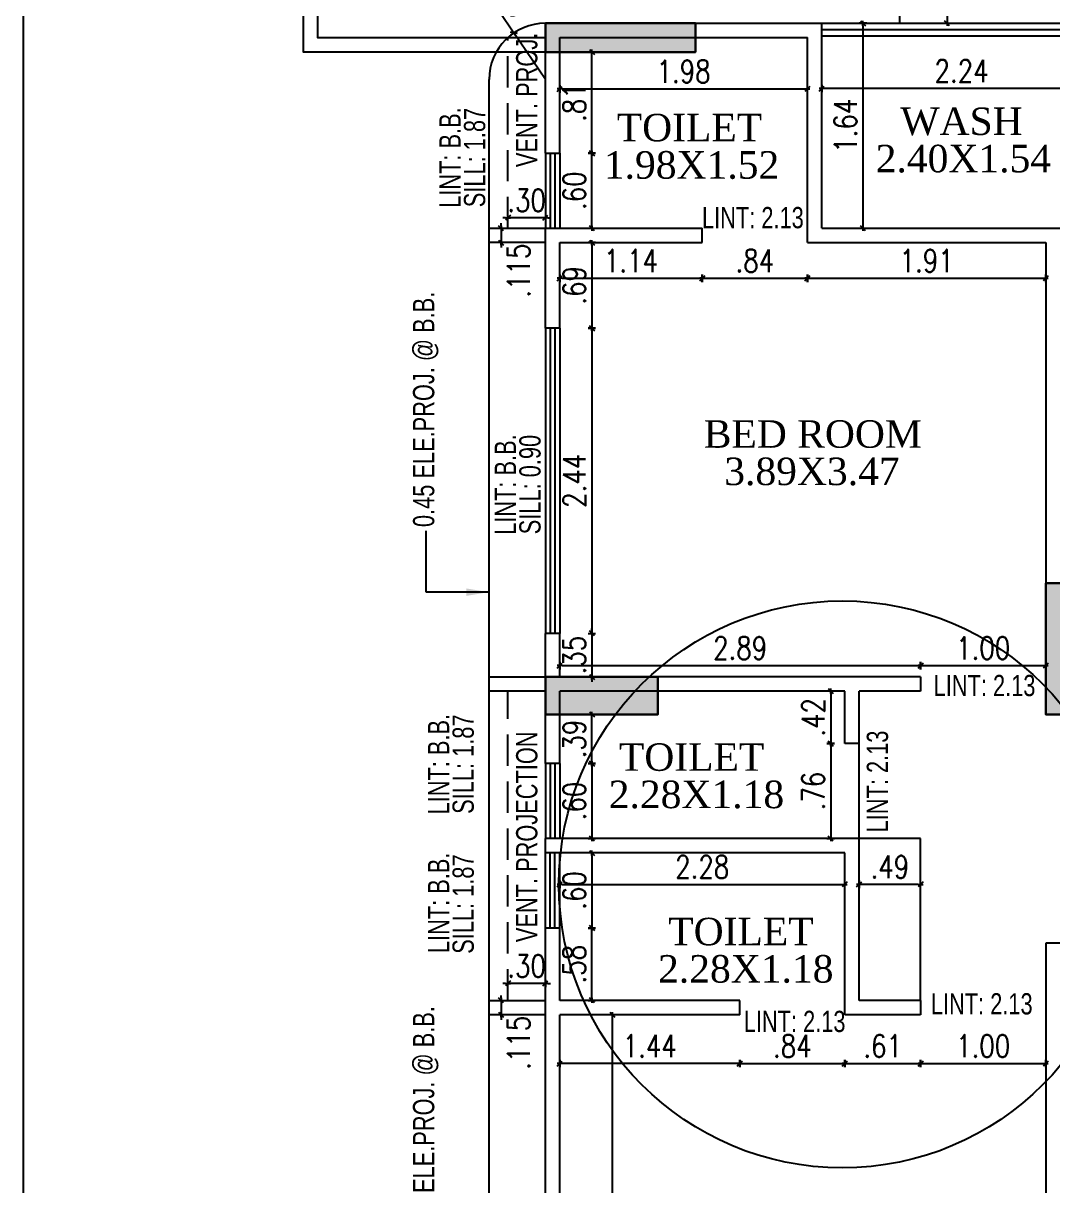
# Model space of a CAD drawing. Header units: inches. Extents: x 14235 to 14499, y 0 to 2549.
# Drawn here: x 14323.37 to 14331.6, y 2355.56 to 2364.85 of the extents above; entities that cross this region are included whole.
import ezdxf
from ezdxf.enums import TextEntityAlignment as Align

# ---------------------------------------------------------------- set-up
doc = ezdxf.new("R2010")
doc.units = ezdxf.units.IN
doc.header["$LTSCALE"] = 0.25
doc.header["$MEASUREMENT"] = 0
doc.header["$PDMODE"] = 35
doc.linetypes.add('DASHEDX2', pattern=[1.5, 1, -0.5])
for name, color, linetype in [('edges', 1, 'Continuous'), ('proj-internal', 1, 'DASHEDX2'), ('Stair', 56, 'Continuous'), ('steel', 251, 'Continuous'), ('text-large', 7, 'Continuous'), ('wall', 7, 'Continuous'), ('walls', 7, 'Continuous'), ('windows', 106, 'Continuous'), ('WORK TEX', 6, 'Continuous'), ('WORKING DIM', 7, 'Continuous')]:
    doc.layers.add(name, color=color, linetype=linetype)
doc.layers.add('P-COL', color=7, linetype='Continuous', lineweight=30)
doc.layers.add('P-COLHAT', color=8, linetype='Continuous', lineweight=25)
doc.styles.add('ARIAL', font='TIMES_0.TTF')
doc.styles.add('ARL', font='swisscl_0.ttf')
doc.styles.add('romans', font='romans.shx', dxfattribs={"width": 0.8})
doc.dimstyles.new('121', dxfattribs={"dimscale": 0.1, "dimtxt": 1.8, "dimasz": 0.2, "dimexe": 0.03125, "dimexo": 0.25, "dimgap": 0.5, "dimtad": 1, "dimzin": 4, "dimdsep": 46, "dimtxsty": 'romans', "dimblk1": 'MINITICK', "dimblk2": 'MINITICK', "dimsah": 1, "dimcen": 1, "dimse1": 1, "dimse2": 1, "dimclrd": 252, "dimclre": 256, "dimclrt": 7, "dimadec": 3, "dimazin": 0, "dimtfac": 0.8, "dimtix": 1, "dimtmove": 2, "dimatfit": 3, "dimfxl": 0, "dimtolj": 1, "dimtzin": 3, "dimarcsym": 0})
doc.dimstyles.new('DFSGSG', dxfattribs={"dimtxt": 0.17, "dimasz": 0.18, "dimexe": 0.18, "dimexo": 0.0625, "dimgap": 0.09, "dimtad": 1, "dimzin": 0, "dimdsep": 46, "dimtxsty": 'ARIAL', "dimcen": 0.09, "dimse1": 1, "dimse2": 1, "dimaunit": 1, "dimadec": 0, "dimazin": 0, "dimtfac": 1, "dimtix": 1, "dimtofl": 0, "dimtmove": 0, "dimatfit": 3, "dimfxl": 0, "dimtolj": 1, "dimtzin": 0, "dimarcsym": 0})

# ---------------------------------------------------------------- blocks, each defined once
blk = doc.blocks.new('B')
at = {"layer": 'P-COLHAT', "lineweight": 30}
for points in [[(-0.3, -13.2006), (-0.3, -13.4306), (0.9, -13.4306), (0.9, -13.2006)], [(3.7015, -17.6765), (4.0015, -17.6765), (4.0015, -18.7265), (3.7015, -18.7265)], [(-0.3, -18.7265), (-0.3, -18.4265), (0.6, -18.4265), (0.6, -18.7265)]]:
    blk.add_hatch(color=256, dxfattribs=at).paths.add_polyline_path(points)
at = {"layer": 'P-COL'}
for points in [[(-0.3, -13.2006), (-0.3, -13.4306), (0.9, -13.4306), (0.9, -13.2006)], [(3.7015, -17.6765), (4.0015, -17.6765), (4.0015, -18.7265), (3.7015, -18.7265)], [(-0.3, -18.7265), (-0.3, -18.4265), (0.6, -18.4265), (0.6, -18.7265)]]:
    blk.add_lwpolyline(points, close=True, dxfattribs=at)
blk = doc.blocks.new('MINITICK')
at = {"color": 7}
for p, q in [((1, 1), (-1, -1)), ((-1, 0), (1, 0)), ((0, -1.5), (0, 1.5))]:
    blk.add_line(p, q, dxfattribs=at)
blk = doc.blocks.new('*D587')
at = {"layer": 'Defpoints', "color": 0, "transparency": 16777216}
for p in [(14329.6425, 2364.5618), (14327.6608, 2364.4432), (14329.6425, 2364.3263)]:
    blk.add_point(p, dxfattribs=at)
at = {"layer": 'WORKING DIM', "color": 252, "lineweight": -2, "transparency": 16777216}
blk.add_line((14327.6808, 2364.3263), (14329.6225, 2364.3263), dxfattribs=at)
at = {"layer": 'WORKING DIM', "color": 252, "lineweight": -2, "transparency": 16777216, "xscale": 0.02, "yscale": 0.02, "zscale": 0.02, "rotation": 180}
blk.add_blockref('MINITICK', (14327.6608, 2364.3263), dxfattribs=at)
at = {"layer": 'WORKING DIM', "color": 252, "lineweight": -2, "transparency": 16777216, "xscale": 0.02, "yscale": 0.02, "zscale": 0.02}
blk.add_blockref('MINITICK', (14329.6425, 2364.3263), dxfattribs=at)
at = {"layer": 'WORKING DIM', "color": 7, "transparency": 16777216, "insert": (14328.6517, 2364.4663), "char_height": 0.18, "attachment_point": 5, "style": 'romans'}
blk.add_mtext('\\A1;1.98', dxfattribs=at)
blk = doc.blocks.new('*D588')
at = {"layer": 'Defpoints', "color": 0, "transparency": 16777216}
for p in [(14327.6608, 2364.6218), (14327.9179, 2364.6218), (14327.6608, 2363.8128)]:
    blk.add_point(p, dxfattribs=at)
at = {"layer": 'WORKING DIM', "color": 252, "lineweight": -2, "transparency": 16777216}
blk.add_line((14327.9179, 2363.8328), (14327.9179, 2364.6018), dxfattribs=at)
at = {"layer": 'WORKING DIM', "color": 252, "lineweight": -2, "transparency": 16777216, "xscale": 0.02, "yscale": 0.02, "zscale": 0.02}
for p, rotation in [((14327.9179, 2364.6218), 90), ((14327.9179, 2363.8128), 270)]:
    blk.add_blockref('MINITICK', p, dxfattribs=dict(at, rotation=rotation))
at = {"layer": 'WORKING DIM', "color": 7, "transparency": 16777216, "insert": (14327.7779, 2364.2173), "char_height": 0.18, "attachment_point": 5, "rotation": 90, "style": 'romans'}
blk.add_mtext('\\A1;.81', dxfattribs=at)
blk = doc.blocks.new('*D589')
at = {"layer": 'Defpoints', "color": 0, "transparency": 16777216}
for p in [(14327.6608, 2363.8128), (14327.9179, 2363.8128), (14327.6608, 2363.2131)]:
    blk.add_point(p, dxfattribs=at)
at = {"layer": 'WORKING DIM', "color": 252, "lineweight": -2, "transparency": 16777216}
blk.add_line((14327.9179, 2363.2331), (14327.9179, 2363.7928), dxfattribs=at)
at = {"layer": 'WORKING DIM', "color": 252, "lineweight": -2, "transparency": 16777216, "xscale": 0.02, "yscale": 0.02, "zscale": 0.02}
for p, rotation in [((14327.9179, 2363.8128), 90), ((14327.9179, 2363.2131), 270)]:
    blk.add_blockref('MINITICK', p, dxfattribs=dict(at, rotation=rotation))
at = {"layer": 'WORKING DIM', "color": 7, "transparency": 16777216, "insert": (14327.7779, 2363.513), "char_height": 0.18, "attachment_point": 5, "rotation": 90, "style": 'romans'}
blk.add_mtext('\\A1;.60', dxfattribs=at)
blk = doc.blocks.new('*D590')
at = {"layer": 'Defpoints', "color": 0, "transparency": 16777216}
for p in [(14327.6608, 2363.0988), (14328.8003, 2363.0988), (14328.8003, 2362.8129)]:
    blk.add_point(p, dxfattribs=at)
at = {"layer": 'WORKING DIM', "color": 252, "lineweight": -2, "transparency": 16777216}
blk.add_line((14327.6808, 2362.8129), (14328.7803, 2362.8129), dxfattribs=at)
at = {"layer": 'WORKING DIM', "color": 252, "lineweight": -2, "transparency": 16777216, "xscale": 0.02, "yscale": 0.02, "zscale": 0.02, "rotation": 180}
blk.add_blockref('MINITICK', (14327.6608, 2362.8129), dxfattribs=at)
at = {"layer": 'WORKING DIM', "color": 252, "lineweight": -2, "transparency": 16777216, "xscale": 0.02, "yscale": 0.02, "zscale": 0.02}
blk.add_blockref('MINITICK', (14328.8003, 2362.8129), dxfattribs=at)
at = {"layer": 'WORKING DIM', "color": 7, "transparency": 16777216, "insert": (14328.2306, 2362.9529), "char_height": 0.18, "attachment_point": 5, "style": 'romans'}
blk.add_mtext('\\A1;1.14', dxfattribs=at)
blk = doc.blocks.new('*D591')
at = {"layer": 'Defpoints', "color": 0, "transparency": 16777216}
for p in [(14328.8003, 2363.1559), (14329.6425, 2363.1559), (14329.6425, 2362.8129)]:
    blk.add_point(p, dxfattribs=at)
at = {"layer": 'WORKING DIM', "color": 252, "lineweight": -2, "transparency": 16777216}
blk.add_line((14328.8203, 2362.8129), (14329.6225, 2362.8129), dxfattribs=at)
at = {"layer": 'WORKING DIM', "color": 252, "lineweight": -2, "transparency": 16777216, "xscale": 0.02, "yscale": 0.02, "zscale": 0.02, "rotation": 180}
blk.add_blockref('MINITICK', (14328.8003, 2362.8129), dxfattribs=at)
at = {"layer": 'WORKING DIM', "color": 252, "lineweight": -2, "transparency": 16777216, "xscale": 0.02, "yscale": 0.02, "zscale": 0.02}
blk.add_blockref('MINITICK', (14329.6425, 2362.8129), dxfattribs=at)
at = {"layer": 'WORKING DIM', "color": 7, "transparency": 16777216, "insert": (14329.2214, 2362.9529), "char_height": 0.18, "attachment_point": 5, "style": 'romans'}
blk.add_mtext('\\A1;.84', dxfattribs=at)
blk = doc.blocks.new('*D592')
at = {"layer": 'Defpoints', "color": 0, "transparency": 16777216}
for p in [(14329.7568, 2364.6218), (14331.9928, 2364.6218), (14329.7568, 2364.3295)]:
    blk.add_point(p, dxfattribs=at)
at = {"layer": 'WORKING DIM', "color": 252, "lineweight": -2, "transparency": 16777216}
blk.add_line((14331.9728, 2364.3295), (14329.7768, 2364.3295), dxfattribs=at)
at = {"layer": 'WORKING DIM', "color": 252, "lineweight": -2, "transparency": 16777216, "xscale": 0.02, "yscale": 0.02, "zscale": 0.02, "rotation": 180}
blk.add_blockref('MINITICK', (14329.7568, 2364.3295), dxfattribs=at)
at = {"layer": 'WORKING DIM', "color": 252, "lineweight": -2, "transparency": 16777216, "xscale": 0.02, "yscale": 0.02, "zscale": 0.02}
blk.add_blockref('MINITICK', (14331.9928, 2364.3295), dxfattribs=at)
at = {"layer": 'WORKING DIM', "color": 7, "transparency": 16777216, "insert": (14330.8748, 2364.4695), "char_height": 0.18, "attachment_point": 5, "style": 'romans'}
blk.add_mtext('\\A1;2.24', dxfattribs=at)
blk = doc.blocks.new('*D593')
at = {"layer": 'Defpoints', "color": 0, "transparency": 16777216}
for p in [(14330.0274, 2364.8518), (14329.9466, 2363.2131), (14330.0861, 2363.2131)]:
    blk.add_point(p, dxfattribs=at)
at = {"layer": 'WORKING DIM', "color": 252, "lineweight": -2, "transparency": 16777216}
blk.add_line((14330.0861, 2364.8318), (14330.0861, 2363.2331), dxfattribs=at)
at = {"layer": 'WORKING DIM', "color": 252, "lineweight": -2, "transparency": 16777216, "xscale": 0.02, "yscale": 0.02, "zscale": 0.02}
for p, rotation in [((14330.0861, 2364.8518), 90), ((14330.0861, 2363.2131), 270)]:
    blk.add_blockref('MINITICK', p, dxfattribs=dict(at, rotation=rotation))
at = {"layer": 'WORKING DIM', "color": 7, "transparency": 16777216, "insert": (14329.9461, 2364.0324), "char_height": 0.18, "attachment_point": 5, "rotation": 90, "style": 'romans'}
blk.add_mtext('\\A1;1.64', dxfattribs=at)
blk = doc.blocks.new('*D596')
at = {"layer": 'Defpoints', "color": 0, "transparency": 16777216}
for p in [(14329.6425, 2363.0988), (14331.548, 2363.0988), (14331.548, 2362.8129)]:
    blk.add_point(p, dxfattribs=at)
at = {"layer": 'WORKING DIM', "color": 252, "lineweight": -2, "transparency": 16777216}
blk.add_line((14329.6625, 2362.8129), (14331.528, 2362.8129), dxfattribs=at)
at = {"layer": 'WORKING DIM', "color": 252, "lineweight": -2, "transparency": 16777216, "xscale": 0.02, "yscale": 0.02, "zscale": 0.02, "rotation": 180}
blk.add_blockref('MINITICK', (14329.6425, 2362.8129), dxfattribs=at)
at = {"layer": 'WORKING DIM', "color": 252, "lineweight": -2, "transparency": 16777216, "xscale": 0.02, "yscale": 0.02, "zscale": 0.02}
blk.add_blockref('MINITICK', (14331.548, 2362.8129), dxfattribs=at)
at = {"layer": 'WORKING DIM', "color": 7, "transparency": 16777216, "insert": (14330.5953, 2362.9529), "char_height": 0.18, "attachment_point": 5, "style": 'romans'}
blk.add_mtext('\\A1;1.91', dxfattribs=at)
blk = doc.blocks.new('*D628')
at = {"layer": 'Defpoints', "color": 0, "transparency": 16777216}
for p in [(14328.0038, 2356.925), (14328.0821, 2356.925), (14328.0038, 2353.5713)]:
    blk.add_point(p, dxfattribs=at)
at = {"layer": 'WORKING DIM', "color": 252, "lineweight": -2, "transparency": 16777216}
blk.add_line((14328.0821, 2353.5913), (14328.0821, 2356.905), dxfattribs=at)
at = {"layer": 'WORKING DIM', "color": 252, "lineweight": -2, "transparency": 16777216, "xscale": 0.02, "yscale": 0.02, "zscale": 0.02}
for p, rotation in [((14328.0821, 2356.925), 90), ((14328.0821, 2353.5713), 270)]:
    blk.add_blockref('MINITICK', p, dxfattribs=dict(at, rotation=rotation))
at = {"layer": 'WORKING DIM', "color": 7, "transparency": 16777216, "insert": (14327.9421, 2355.2481), "char_height": 0.18, "attachment_point": 5, "rotation": 90, "style": 'romans'}
blk.add_mtext('\\A1;3.35', dxfattribs=at)
blk = doc.blocks.new('*D629')
at = {"layer": 'Defpoints', "color": 0, "transparency": 16777216}
for p in [(14327.6608, 2356.925), (14329.1008, 2356.925), (14327.6608, 2356.5344)]:
    blk.add_point(p, dxfattribs=at)
at = {"layer": 'WORKING DIM', "color": 252, "lineweight": -2, "transparency": 16777216}
blk.add_line((14329.0808, 2356.5344), (14327.6808, 2356.5344), dxfattribs=at)
at = {"layer": 'WORKING DIM', "color": 252, "lineweight": -2, "transparency": 16777216, "xscale": 0.02, "yscale": 0.02, "zscale": 0.02, "rotation": 180}
blk.add_blockref('MINITICK', (14327.6608, 2356.5344), dxfattribs=at)
at = {"layer": 'WORKING DIM', "color": 252, "lineweight": -2, "transparency": 16777216, "xscale": 0.02, "yscale": 0.02, "zscale": 0.02}
blk.add_blockref('MINITICK', (14329.1008, 2356.5344), dxfattribs=at)
at = {"layer": 'WORKING DIM', "color": 7, "transparency": 16777216, "insert": (14328.3808, 2356.6744), "char_height": 0.18, "attachment_point": 5, "style": 'romans'}
blk.add_mtext('\\A1;1.44', dxfattribs=at)
blk = doc.blocks.new('*D630')
at = {"layer": 'Defpoints', "color": 0, "transparency": 16777216}
for p in [(14329.1008, 2356.925), (14329.9408, 2356.925), (14329.9408, 2356.5344)]:
    blk.add_point(p, dxfattribs=at)
at = {"layer": 'WORKING DIM', "color": 252, "lineweight": -2, "transparency": 16777216}
blk.add_line((14329.1208, 2356.5344), (14329.9208, 2356.5344), dxfattribs=at)
at = {"layer": 'WORKING DIM', "color": 252, "lineweight": -2, "transparency": 16777216, "xscale": 0.02, "yscale": 0.02, "zscale": 0.02, "rotation": 180}
blk.add_blockref('MINITICK', (14329.1008, 2356.5344), dxfattribs=at)
at = {"layer": 'WORKING DIM', "color": 252, "lineweight": -2, "transparency": 16777216, "xscale": 0.02, "yscale": 0.02, "zscale": 0.02}
blk.add_blockref('MINITICK', (14329.9408, 2356.5344), dxfattribs=at)
at = {"layer": 'WORKING DIM', "color": 7, "transparency": 16777216, "insert": (14329.5208, 2356.6744), "char_height": 0.18, "attachment_point": 5, "style": 'romans'}
blk.add_mtext('\\A1;.84', dxfattribs=at)
blk = doc.blocks.new('*D631')
at = {"layer": 'Defpoints', "color": 0, "transparency": 16777216}
for p in [(14329.9408, 2356.925), (14330.5471, 2356.925), (14330.5471, 2356.5344)]:
    blk.add_point(p, dxfattribs=at)
at = {"layer": 'WORKING DIM', "color": 252, "lineweight": -2, "transparency": 16777216}
blk.add_line((14329.9608, 2356.5344), (14330.5271, 2356.5344), dxfattribs=at)
at = {"layer": 'WORKING DIM', "color": 252, "lineweight": -2, "transparency": 16777216, "xscale": 0.02, "yscale": 0.02, "zscale": 0.02, "rotation": 180}
blk.add_blockref('MINITICK', (14329.9408, 2356.5344), dxfattribs=at)
at = {"layer": 'WORKING DIM', "color": 252, "lineweight": -2, "transparency": 16777216, "xscale": 0.02, "yscale": 0.02, "zscale": 0.02}
blk.add_blockref('MINITICK', (14330.5471, 2356.5344), dxfattribs=at)
at = {"layer": 'WORKING DIM', "color": 7, "transparency": 16777216, "insert": (14330.244, 2356.6744), "char_height": 0.18, "attachment_point": 5, "style": 'romans'}
blk.add_mtext('\\A1;.61', dxfattribs=at)
blk = doc.blocks.new('*D632')
at = {"layer": 'Defpoints', "color": 0, "transparency": 16777216}
for p in [(14330.5471, 2356.925), (14331.548, 2356.925), (14331.548, 2356.5344)]:
    blk.add_point(p, dxfattribs=at)
at = {"layer": 'WORKING DIM', "color": 252, "lineweight": -2, "transparency": 16777216}
blk.add_line((14330.5671, 2356.5344), (14331.528, 2356.5344), dxfattribs=at)
at = {"layer": 'WORKING DIM', "color": 252, "lineweight": -2, "transparency": 16777216, "xscale": 0.02, "yscale": 0.02, "zscale": 0.02, "rotation": 180}
blk.add_blockref('MINITICK', (14330.5471, 2356.5344), dxfattribs=at)
at = {"layer": 'WORKING DIM', "color": 252, "lineweight": -2, "transparency": 16777216, "xscale": 0.02, "yscale": 0.02, "zscale": 0.02}
blk.add_blockref('MINITICK', (14331.548, 2356.5344), dxfattribs=at)
at = {"layer": 'WORKING DIM', "color": 7, "transparency": 16777216, "insert": (14331.0476, 2356.6744), "char_height": 0.18, "attachment_point": 5, "style": 'romans'}
blk.add_mtext('\\A1;1.00', dxfattribs=at)
blk = doc.blocks.new('*D634')
at = {"layer": 'Defpoints', "color": 0, "transparency": 16777216}
for p in [(14327.6608, 2363.0988), (14327.6608, 2362.4128), (14327.9179, 2362.4128)]:
    blk.add_point(p, dxfattribs=at)
at = {"layer": 'WORKING DIM', "color": 252, "lineweight": -2, "transparency": 16777216}
blk.add_line((14327.9179, 2363.0788), (14327.9179, 2362.4328), dxfattribs=at)
at = {"layer": 'WORKING DIM', "color": 252, "lineweight": -2, "transparency": 16777216, "xscale": 0.02, "yscale": 0.02, "zscale": 0.02}
for p, rotation in [((14327.9179, 2363.0988), 90), ((14327.9179, 2362.4128), 270)]:
    blk.add_blockref('MINITICK', p, dxfattribs=dict(at, rotation=rotation))
at = {"layer": 'WORKING DIM', "color": 7, "transparency": 16777216, "insert": (14327.7779, 2362.7558), "char_height": 0.18, "attachment_point": 5, "rotation": 90, "style": 'romans'}
blk.add_mtext('\\A1;.69', dxfattribs=at)
blk = doc.blocks.new('*D635')
at = {"layer": 'Defpoints', "color": 0, "transparency": 16777216}
for p in [(14327.5846, 2362.4128), (14327.5846, 2359.9738), (14327.9179, 2359.9738)]:
    blk.add_point(p, dxfattribs=at)
at = {"layer": 'WORKING DIM', "color": 252, "lineweight": -2, "transparency": 16777216}
blk.add_line((14327.9179, 2362.3928), (14327.9179, 2359.9938), dxfattribs=at)
at = {"layer": 'WORKING DIM', "color": 252, "lineweight": -2, "transparency": 16777216, "xscale": 0.02, "yscale": 0.02, "zscale": 0.02}
for p, rotation in [((14327.9179, 2362.4128), 90), ((14327.9179, 2359.9738), 270)]:
    blk.add_blockref('MINITICK', p, dxfattribs=dict(at, rotation=rotation))
at = {"layer": 'WORKING DIM', "color": 7, "transparency": 16777216, "insert": (14327.7779, 2361.1933), "char_height": 0.18, "attachment_point": 5, "rotation": 90, "style": 'romans'}
blk.add_mtext('\\A1;2.44', dxfattribs=at)
blk = doc.blocks.new('*D636')
at = {"layer": 'Defpoints', "color": 0, "transparency": 16777216}
for p in [(14327.6608, 2359.9738), (14327.6608, 2359.6259), (14327.9179, 2359.6259)]:
    blk.add_point(p, dxfattribs=at)
at = {"layer": 'WORKING DIM', "color": 252, "lineweight": -2, "transparency": 16777216}
for p, q in [((14327.9179, 2359.9938), (14327.9179, 2360.0138)), ((14327.9179, 2359.9738), (14327.9179, 2359.6259)), ((14327.9179, 2359.6059), (14327.9179, 2359.5859))]:
    blk.add_line(p, q, dxfattribs=at)
at = {"layer": 'WORKING DIM', "color": 252, "lineweight": -2, "transparency": 16777216, "xscale": 0.02, "yscale": 0.02, "zscale": 0.02}
for p, rotation in [((14327.9179, 2359.9738), 270), ((14327.9179, 2359.6259), 90)]:
    blk.add_blockref('MINITICK', p, dxfattribs=dict(at, rotation=rotation))
at = {"layer": 'WORKING DIM', "color": 7, "transparency": 16777216, "insert": (14327.7779, 2359.7998), "char_height": 0.18, "attachment_point": 5, "rotation": 90, "style": 'romans'}
blk.add_mtext('\\A1;.35', dxfattribs=at)
blk = doc.blocks.new('*D637')
at = {"layer": 'Defpoints', "color": 0, "transparency": 16777216}
for p in [(14331.548, 2359.7159), (14330.5471, 2359.5116), (14331.548, 2359.5116)]:
    blk.add_point(p, dxfattribs=at)
at = {"layer": 'WORKING DIM', "color": 252, "lineweight": -2, "transparency": 16777216}
blk.add_line((14330.5671, 2359.7159), (14331.528, 2359.7159), dxfattribs=at)
at = {"layer": 'WORKING DIM', "color": 252, "lineweight": -2, "transparency": 16777216, "xscale": 0.02, "yscale": 0.02, "zscale": 0.02, "rotation": 180}
blk.add_blockref('MINITICK', (14330.5471, 2359.7159), dxfattribs=at)
at = {"layer": 'WORKING DIM', "color": 252, "lineweight": -2, "transparency": 16777216, "xscale": 0.02, "yscale": 0.02, "zscale": 0.02}
blk.add_blockref('MINITICK', (14331.548, 2359.7159), dxfattribs=at)
at = {"layer": 'WORKING DIM', "color": 7, "transparency": 16777216, "insert": (14331.0476, 2359.8559), "char_height": 0.18, "attachment_point": 5, "style": 'romans'}
blk.add_mtext('\\A1;1.00', dxfattribs=at)
blk = doc.blocks.new('*D661')
at = {"layer": 'Defpoints', "color": 0, "transparency": 16777216}
for p in [(14330.5471, 2359.7159), (14327.6608, 2359.6259), (14330.5471, 2359.6259)]:
    blk.add_point(p, dxfattribs=at)
at = {"layer": 'WORKING DIM', "color": 252, "lineweight": -2, "transparency": 16777216}
blk.add_line((14327.6808, 2359.7159), (14330.5271, 2359.7159), dxfattribs=at)
at = {"layer": 'WORKING DIM', "color": 252, "lineweight": -2, "transparency": 16777216, "xscale": 0.02, "yscale": 0.02, "zscale": 0.02, "rotation": 180}
blk.add_blockref('MINITICK', (14327.6608, 2359.7159), dxfattribs=at)
at = {"layer": 'WORKING DIM', "color": 252, "lineweight": -2, "transparency": 16777216, "xscale": 0.02, "yscale": 0.02, "zscale": 0.02}
blk.add_blockref('MINITICK', (14330.5471, 2359.7159), dxfattribs=at)
at = {"layer": 'WORKING DIM', "color": 7, "transparency": 16777216, "insert": (14329.104, 2359.8559), "char_height": 0.18, "attachment_point": 5, "style": 'romans'}
blk.add_mtext('\\A1;2.89', dxfattribs=at)
blk = doc.blocks.new('*D462')
at = {"layer": 'Defpoints', "color": 0, "transparency": 16777216}
for p in [(14327.2948, 2364.7749), (14327.5465, 2364.4018)]:
    blk.add_point(p, dxfattribs=at)
at = {"layer": 'WORKING DIM', "color": 252, "lineweight": -2, "transparency": 16777216}
for p, q in [((14326.9711, 2365.2547), (14327.2836, 2364.7914)), ((14327.5465, 2364.4018), (14327.2948, 2364.7749))]:
    blk.add_line(p, q, dxfattribs=at)
at = {"layer": 'WORKING DIM', "color": 252, "lineweight": -2, "transparency": 16777216, "xscale": 0.02, "yscale": 0.02, "zscale": 0.02, "rotation": 304.0031793937996}
blk.add_blockref('MINITICK', (14327.2948, 2364.7749), dxfattribs=at)
at = {"layer": 'WORKING DIM', "color": 7, "transparency": 16777216, "insert": (14327.2378, 2365.1097), "char_height": 0.18, "attachment_point": 5, "rotation": 304.00318, "style": 'romans'}
blk.add_mtext('\\A1;R.45', dxfattribs=at)
blk = doc.blocks.new('*D671')
at = {"layer": 'Defpoints', "color": 0, "transparency": 16777216}
for p in [(14327.6608, 2358.9329), (14327.6608, 2358.3329), (14327.9179, 2358.3329)]:
    blk.add_point(p, dxfattribs=at)
at = {"layer": 'WORKING DIM', "color": 252, "lineweight": -2, "transparency": 16777216}
blk.add_line((14327.9179, 2358.9129), (14327.9179, 2358.3529), dxfattribs=at)
at = {"layer": 'WORKING DIM', "color": 252, "lineweight": -2, "transparency": 16777216, "xscale": 0.02, "yscale": 0.02, "zscale": 0.02}
for p, rotation in [((14327.9179, 2358.9329), 90), ((14327.9179, 2358.3329), 270)]:
    blk.add_blockref('MINITICK', p, dxfattribs=dict(at, rotation=rotation))
at = {"layer": 'WORKING DIM', "color": 7, "transparency": 16777216, "insert": (14327.7779, 2358.6329), "char_height": 0.18, "attachment_point": 5, "rotation": 90, "style": 'romans'}
blk.add_mtext('\\A1;.60', dxfattribs=at)
blk = doc.blocks.new('*D672')
at = {"layer": 'Defpoints', "color": 0, "transparency": 16777216}
for p in [(14327.6608, 2359.3259), (14327.9179, 2359.3259), (14327.6608, 2358.9329)]:
    blk.add_point(p, dxfattribs=at)
at = {"layer": 'WORKING DIM', "color": 252, "lineweight": -2, "transparency": 16777216}
blk.add_line((14327.9179, 2358.9529), (14327.9179, 2359.3059), dxfattribs=at)
at = {"layer": 'WORKING DIM', "color": 252, "lineweight": -2, "transparency": 16777216, "xscale": 0.02, "yscale": 0.02, "zscale": 0.02}
for p, rotation in [((14327.9179, 2359.3259), 90), ((14327.9179, 2358.9329), 270)]:
    blk.add_blockref('MINITICK', p, dxfattribs=dict(at, rotation=rotation))
at = {"layer": 'WORKING DIM', "color": 7, "transparency": 16777216, "insert": (14327.7779, 2359.1294), "char_height": 0.18, "attachment_point": 5, "rotation": 90, "style": 'romans'}
blk.add_mtext('\\A1;.39', dxfattribs=at)
blk = doc.blocks.new('*D673')
at = {"layer": 'Defpoints', "color": 0, "transparency": 16777216}
for p in [(14327.6608, 2358.2179), (14327.6608, 2357.6179), (14327.9179, 2357.6179)]:
    blk.add_point(p, dxfattribs=at)
at = {"layer": 'WORKING DIM', "color": 252, "lineweight": -2, "transparency": 16777216}
blk.add_line((14327.9179, 2358.1979), (14327.9179, 2357.6379), dxfattribs=at)
at = {"layer": 'WORKING DIM', "color": 252, "lineweight": -2, "transparency": 16777216, "xscale": 0.02, "yscale": 0.02, "zscale": 0.02}
for p, rotation in [((14327.9179, 2358.2179), 90), ((14327.9179, 2357.6179), 270)]:
    blk.add_blockref('MINITICK', p, dxfattribs=dict(at, rotation=rotation))
at = {"layer": 'WORKING DIM', "color": 7, "transparency": 16777216, "insert": (14327.7779, 2357.9179), "char_height": 0.18, "attachment_point": 5, "rotation": 90, "style": 'romans'}
blk.add_mtext('\\A1;.60', dxfattribs=at)
blk = doc.blocks.new('*D674')
at = {"layer": 'Defpoints', "color": 0, "transparency": 16777216}
for p in [(14327.6608, 2357.6179), (14327.9179, 2357.6179), (14327.6608, 2357.0393)]:
    blk.add_point(p, dxfattribs=at)
at = {"layer": 'WORKING DIM', "color": 252, "lineweight": -2, "transparency": 16777216}
blk.add_line((14327.9179, 2357.0593), (14327.9179, 2357.5979), dxfattribs=at)
at = {"layer": 'WORKING DIM', "color": 252, "lineweight": -2, "transparency": 16777216, "xscale": 0.02, "yscale": 0.02, "zscale": 0.02}
for p, rotation in [((14327.9179, 2357.6179), 90), ((14327.9179, 2357.0393), 270)]:
    blk.add_blockref('MINITICK', p, dxfattribs=dict(at, rotation=rotation))
at = {"layer": 'WORKING DIM', "color": 7, "transparency": 16777216, "insert": (14327.7779, 2357.3286), "char_height": 0.18, "attachment_point": 5, "rotation": 90, "style": 'romans'}
blk.add_mtext('\\A1;.58', dxfattribs=at)
blk = doc.blocks.new('*D678')
at = {"layer": 'Defpoints', "color": 0, "transparency": 16777216}
for p in [(14329.9408, 2359.5116), (14329.8285, 2359.0929), (14329.9408, 2359.0929)]:
    blk.add_point(p, dxfattribs=at)
at = {"layer": 'WORKING DIM', "color": 252, "lineweight": -2, "transparency": 16777216}
blk.add_line((14329.8285, 2359.4916), (14329.8285, 2359.1129), dxfattribs=at)
at = {"layer": 'WORKING DIM', "color": 252, "lineweight": -2, "transparency": 16777216, "xscale": 0.02, "yscale": 0.02, "zscale": 0.02}
for p, rotation in [((14329.8285, 2359.5116), 90), ((14329.8285, 2359.0929), 270)]:
    blk.add_blockref('MINITICK', p, dxfattribs=dict(at, rotation=rotation))
at = {"layer": 'WORKING DIM', "color": 7, "transparency": 16777216, "insert": (14329.6885, 2359.3022), "char_height": 0.18, "attachment_point": 5, "rotation": 90, "style": 'romans'}
blk.add_mtext('\\A1;.42', dxfattribs=at)
blk = doc.blocks.new('*D679')
at = {"layer": 'Defpoints', "color": 0, "transparency": 16777216}
for p in [(14329.9983, 2359.0929), (14329.8285, 2358.3329), (14329.9983, 2358.3329)]:
    blk.add_point(p, dxfattribs=at)
at = {"layer": 'WORKING DIM', "color": 252, "lineweight": -2, "transparency": 16777216}
blk.add_line((14329.8285, 2359.0729), (14329.8285, 2358.3529), dxfattribs=at)
at = {"layer": 'WORKING DIM', "color": 252, "lineweight": -2, "transparency": 16777216, "xscale": 0.02, "yscale": 0.02, "zscale": 0.02}
for p, rotation in [((14329.8285, 2359.0929), 90), ((14329.8285, 2358.3329), 270)]:
    blk.add_blockref('MINITICK', p, dxfattribs=dict(at, rotation=rotation))
at = {"layer": 'WORKING DIM', "color": 7, "transparency": 16777216, "insert": (14329.6885, 2358.7129), "char_height": 0.18, "attachment_point": 5, "rotation": 90, "style": 'romans'}
blk.add_mtext('\\A1;.76', dxfattribs=at)
blk = doc.blocks.new('*D467')
at = {"layer": 'Defpoints', "color": 0, "transparency": 16777216}
for p in [(14329.9408, 2357.9665), (14327.6608, 2357.4793), (14329.9408, 2357.3222)]:
    blk.add_point(p, dxfattribs=at)
at = {"layer": 'WORKING DIM', "color": 252, "lineweight": -2, "transparency": 16777216}
blk.add_line((14327.6808, 2357.9665), (14329.9208, 2357.9665), dxfattribs=at)
at = {"layer": 'WORKING DIM', "color": 252, "lineweight": -2, "transparency": 16777216, "xscale": 0.02, "yscale": 0.02, "zscale": 0.02, "rotation": 180}
blk.add_blockref('MINITICK', (14327.6608, 2357.9665), dxfattribs=at)
at = {"layer": 'WORKING DIM', "color": 252, "lineweight": -2, "transparency": 16777216, "xscale": 0.02, "yscale": 0.02, "zscale": 0.02}
blk.add_blockref('MINITICK', (14329.9408, 2357.9665), dxfattribs=at)
at = {"layer": 'WORKING DIM', "color": 7, "transparency": 16777216, "insert": (14328.8008, 2358.1065), "char_height": 0.18, "attachment_point": 5, "style": 'romans'}
blk.add_mtext('\\A1;2.28', dxfattribs=at)
blk = doc.blocks.new('*D681')
at = {"layer": 'Defpoints', "color": 0, "transparency": 16777216}
for p in [(14330.0558, 2358.3329), (14330.5471, 2358.3329), (14330.0558, 2357.9665)]:
    blk.add_point(p, dxfattribs=at)
at = {"layer": 'WORKING DIM', "color": 252, "lineweight": -2, "transparency": 16777216}
blk.add_line((14330.5271, 2357.9665), (14330.0758, 2357.9665), dxfattribs=at)
at = {"layer": 'WORKING DIM', "color": 252, "lineweight": -2, "transparency": 16777216, "xscale": 0.02, "yscale": 0.02, "zscale": 0.02, "rotation": 180}
blk.add_blockref('MINITICK', (14330.0558, 2357.9665), dxfattribs=at)
at = {"layer": 'WORKING DIM', "color": 252, "lineweight": -2, "transparency": 16777216, "xscale": 0.02, "yscale": 0.02, "zscale": 0.02}
blk.add_blockref('MINITICK', (14330.5471, 2357.9665), dxfattribs=at)
at = {"layer": 'WORKING DIM', "color": 7, "transparency": 16777216, "insert": (14330.3015, 2358.1065), "char_height": 0.18, "attachment_point": 5, "style": 'romans'}
blk.add_mtext('\\A1;.49', dxfattribs=at)
blk = doc.blocks.new('*D478')
at = {"layer": 'Defpoints', "color": 0, "transparency": 16777216}
for p in [(14327.2465, 2357.1744), (14327.2465, 2357.1676), (14327.5465, 2357.1676)]:
    blk.add_point(p, dxfattribs=at)
at = {"layer": 'WORKING DIM', "color": 252, "lineweight": -2, "transparency": 16777216}
for p, q in [((14327.2265, 2357.1744), (14327.2065, 2357.1744)), ((14327.5465, 2357.1744), (14327.2465, 2357.1744)), ((14327.5665, 2357.1744), (14327.5865, 2357.1744))]:
    blk.add_line(p, q, dxfattribs=at)
at = {"layer": 'WORKING DIM', "color": 252, "lineweight": -2, "transparency": 16777216, "xscale": 0.02, "yscale": 0.02, "zscale": 0.02}
blk.add_blockref('MINITICK', (14327.2465, 2357.1744), dxfattribs=at)
at = {"layer": 'WORKING DIM', "color": 252, "lineweight": -2, "transparency": 16777216, "xscale": 0.02, "yscale": 0.02, "zscale": 0.02, "rotation": 180}
blk.add_blockref('MINITICK', (14327.5465, 2357.1744), dxfattribs=at)
at = {"layer": 'WORKING DIM', "color": 7, "transparency": 16777216, "insert": (14327.3965, 2357.3144), "char_height": 0.18, "attachment_point": 5, "style": 'romans'}
blk.add_mtext('\\A1;.30', dxfattribs=at)
blk = doc.blocks.new('*D476')
at = {"layer": 'Defpoints', "color": 0, "transparency": 16777216}
for p in [(14327.2465, 2363.5018), (14327.5465, 2363.4204), (14327.2465, 2363.2961)]:
    blk.add_point(p, dxfattribs=at)
at = {"layer": 'WORKING DIM', "color": 252, "lineweight": -2, "transparency": 16777216}
for p, q in [((14327.2265, 2363.2961), (14327.2065, 2363.2961)), ((14327.5465, 2363.2961), (14327.2465, 2363.2961)), ((14327.5665, 2363.2961), (14327.5865, 2363.2961))]:
    blk.add_line(p, q, dxfattribs=at)
at = {"layer": 'WORKING DIM', "color": 252, "lineweight": -2, "transparency": 16777216, "xscale": 0.02, "yscale": 0.02, "zscale": 0.02}
blk.add_blockref('MINITICK', (14327.2465, 2363.2961), dxfattribs=at)
at = {"layer": 'WORKING DIM', "color": 252, "lineweight": -2, "transparency": 16777216, "xscale": 0.02, "yscale": 0.02, "zscale": 0.02, "rotation": 180}
blk.add_blockref('MINITICK', (14327.5465, 2363.2961), dxfattribs=at)
at = {"layer": 'WORKING DIM', "color": 7, "transparency": 16777216, "insert": (14327.3965, 2363.4361), "char_height": 0.18, "attachment_point": 5, "style": 'romans'}
blk.add_mtext('\\A1;.30', dxfattribs=at)
blk = doc.blocks.new('*D391')
at = {"layer": 'Defpoints', "color": 0, "transparency": 16777216}
for p in [(14327.1689, 2357.0393), (14327.1689, 2356.925), (14327.1925, 2356.925)]:
    blk.add_point(p, dxfattribs=at)
at = {"layer": 'WORKING DIM', "color": 252, "lineweight": -2, "transparency": 16777216}
for p, q in [((14327.1925, 2357.0593), (14327.1925, 2357.0793)), ((14327.1925, 2357.0393), (14327.1925, 2356.925)), ((14327.1925, 2356.905), (14327.1925, 2356.885))]:
    blk.add_line(p, q, dxfattribs=at)
at = {"layer": 'WORKING DIM', "color": 252, "lineweight": -2, "transparency": 16777216, "xscale": 0.02, "yscale": 0.02, "zscale": 0.02}
for p, rotation in [((14327.1925, 2357.0393), 270), ((14327.1925, 2356.925), 90)]:
    blk.add_blockref('MINITICK', p, dxfattribs=dict(at, rotation=rotation))
at = {"layer": 'WORKING DIM', "color": 7, "transparency": 16777216, "insert": (14327.3325, 2356.7), "char_height": 0.18, "attachment_point": 5, "rotation": 90, "style": 'romans'}
blk.add_mtext('\\A1;.115', dxfattribs=at)
blk = doc.blocks.new('*D392')
at = {"layer": 'Defpoints', "color": 0, "transparency": 16777216}
for p in [(14327.1689, 2363.2131), (14327.1689, 2363.0988), (14327.1925, 2363.0988)]:
    blk.add_point(p, dxfattribs=at)
at = {"layer": 'WORKING DIM', "color": 252, "lineweight": -2, "transparency": 16777216}
for p, q in [((14327.1925, 2363.2331), (14327.1925, 2363.2531)), ((14327.1925, 2363.2131), (14327.1925, 2363.0988)), ((14327.1925, 2363.0788), (14327.1925, 2363.0588))]:
    blk.add_line(p, q, dxfattribs=at)
at = {"layer": 'WORKING DIM', "color": 252, "lineweight": -2, "transparency": 16777216, "xscale": 0.02, "yscale": 0.02, "zscale": 0.02}
for p, rotation in [((14327.1925, 2363.2131), 270), ((14327.1925, 2363.0988), 90)]:
    blk.add_blockref('MINITICK', p, dxfattribs=dict(at, rotation=rotation))
at = {"layer": 'WORKING DIM', "color": 7, "transparency": 16777216, "insert": (14327.3325, 2362.8738), "char_height": 0.18, "attachment_point": 5, "rotation": 90, "style": 'romans'}
blk.add_mtext('\\A1;.115', dxfattribs=at)
blk = doc.blocks.new('*D695')
at = {"layer": 'Defpoints', "color": 0, "transparency": 16777216}
for p in [(14330.6789, 2365.8526), (14330.6789, 2364.8518), (14330.7589, 2364.8518)]:
    blk.add_point(p, dxfattribs=at)
at = {"layer": 'WORKING DIM', "color": 252, "lineweight": -2, "transparency": 16777216}
blk.add_line((14330.7589, 2365.8326), (14330.7589, 2364.8718), dxfattribs=at)
at = {"layer": 'WORKING DIM', "color": 252, "lineweight": -2, "transparency": 16777216, "xscale": 0.02, "yscale": 0.02, "zscale": 0.02}
for p, rotation in [((14330.7589, 2365.8526), 90), ((14330.7589, 2364.8518), 270)]:
    blk.add_blockref('MINITICK', p, dxfattribs=dict(at, rotation=rotation))
at = {"layer": 'WORKING DIM', "color": 7, "transparency": 16777216, "insert": (14330.6189, 2365.3522), "char_height": 0.18, "attachment_point": 5, "rotation": 90, "style": 'romans'}
blk.add_mtext('\\A1;1.00', dxfattribs=at)

msp = doc.modelspace()

# ---------------------------------------------------------------- linework, layer by layer
at = {"layer": 'edges', "ltscale": 0.4}
msp.add_line((14327.0965, 2353.457), (14327.0965, 2364.4018), dxfattribs=at)
for points in [[(14327.5465, 2363.0988), (14327.0965, 2363.0988), (14327.0965, 2363.2131), (14327.5465, 2363.2131)], [(14327.5465, 2359.5116), (14327.0965, 2359.5116), (14327.0965, 2359.6259), (14327.5465, 2359.6259)], [(14327.5465, 2356.925), (14327.0965, 2356.925), (14327.0965, 2357.0393), (14327.5465, 2357.0393)]]:
    msp.add_lwpolyline(points, dxfattribs=at)
msp.add_arc((14327.5465, 2364.4018), 0.45, 90, 180, dxfattribs=at)
at = {"layer": 'proj-internal'}
for p, q in [((14327.2465, 2363.2131), (14327.2465, 2364.7375)), ((14327.2465, 2357.0393), (14327.2465, 2359.5116))]:
    msp.add_line(p, q, dxfattribs=at)
at = {"layer": 'Stair', "ltscale": 2}
msp.add_line((14330.3778, 2365.8526), (14330.3778, 2364.8518), dxfattribs=at)
for points in [[(14327.5465, 2364.6218), (14325.6118, 2364.6218), (14325.6118, 2369.0833), (14327.5465, 2369.0833)], [(14327.5465, 2364.7361), (14325.7262, 2364.7361), (14325.7262, 2368.969), (14327.5465, 2368.969)]]:
    msp.add_lwpolyline(points, dxfattribs=at)
at = {"layer": 'steel'}
for p, q in [((14329.7568, 2364.8518), (14331.9928, 2364.8518)), ((14329.7568, 2364.801), (14331.9928, 2364.801)), ((14329.7568, 2364.7502), (14331.9928, 2364.7502))]:
    msp.add_line(p, q, dxfattribs=at)
at = {"layer": 'wall'}
for p, q in [((14327.5465, 2364.8518), (14329.7568, 2364.8518)), ((14327.5465, 2363.8128), (14327.5465, 2364.8518)), ((14329.7568, 2363.2131), (14329.7568, 2364.8518)), ((14327.6608, 2363.8128), (14327.6608, 2364.7375)), ((14327.6608, 2364.7375), (14329.6425, 2364.7375)), ((14329.6425, 2363.0988), (14329.6425, 2364.7375)), ((14327.5465, 2363.8128), (14327.6608, 2363.8128)), ((14327.5465, 2363.2131), (14328.8003, 2363.2131)), ((14327.5465, 2362.4128), (14327.5465, 2363.2131)), ((14328.8003, 2363.0988), (14328.8003, 2363.2131)), ((14329.7568, 2363.2131), (14332.2721, 2363.2131)), ((14327.6608, 2363.0988), (14328.8003, 2363.0988)), ((14327.6608, 2362.4128), (14327.6608, 2363.0988)), ((14329.6425, 2363.0988), (14331.548, 2363.0988)), ((14331.548, 2363.0988), (14331.548, 2359.3259)), ((14327.6608, 2362.4128), (14327.5465, 2362.4128)), ((14327.6608, 2359.9738), (14327.5465, 2359.9738)), ((14327.5465, 2358.9329), (14327.5465, 2359.9738)), ((14327.6608, 2359.6259), (14327.6608, 2359.9738)), ((14330.5471, 2359.6259), (14327.6608, 2359.6259)), ((14330.5471, 2359.6259), (14330.5471, 2359.5116)), ((14327.6608, 2358.9329), (14327.6608, 2359.5116)), ((14329.9408, 2359.5116), (14327.6608, 2359.5116)), ((14329.9408, 2359.0929), (14329.9408, 2359.5116)), ((14330.5471, 2359.5116), (14330.0558, 2359.5116)), ((14330.0558, 2357.0393), (14330.0558, 2359.5116)), ((14331.6623, 2359.3259), (14331.548, 2359.3259)), ((14330.0558, 2359.0929), (14329.9408, 2359.0929)), ((14327.6608, 2358.9329), (14327.5465, 2358.9329)), ((14327.6608, 2358.9329), (14327.6608, 2358.9329)), ((14327.5465, 2358.2179), (14327.5465, 2358.3329)), ((14330.0558, 2358.3329), (14327.5465, 2358.3329)), ((14327.5465, 2358.2179), (14327.5465, 2358.3329)), ((14329.9408, 2358.2179), (14327.5465, 2358.2179)), ((14329.9408, 2356.925), (14329.9408, 2358.2179)), ((14327.5465, 2353.457), (14327.5465, 2357.6179)), ((14327.6608, 2357.6179), (14327.5465, 2357.6179)), ((14327.6608, 2357.0393), (14327.6608, 2357.6179)), ((14327.6608, 2357.6179), (14327.6608, 2357.6179)), ((14331.548, 2357.4966), (14331.548, 2353.5713)), ((14331.6623, 2357.4966), (14331.548, 2357.4966)), ((14329.1008, 2357.0393), (14327.6608, 2357.0393)), ((14329.1008, 2356.925), (14329.1008, 2357.0393)), ((14330.5471, 2357.0393), (14330.0558, 2357.0393)), ((14330.5471, 2357.0393), (14330.5471, 2356.925)), ((14327.6608, 2353.5713), (14327.6608, 2356.925)), ((14329.1008, 2356.925), (14327.6608, 2356.925)), ((14330.5471, 2356.925), (14329.9408, 2356.925))]:
    msp.add_line(p, q, dxfattribs=at)
msp.add_lwpolyline([(14352.0889, 2384.0929), (14323.3706, 2384.0929), (14323.3706, 2343.4811), (14352.0889, 2343.4811)], close=True, dxfattribs=at)
at = {"layer": 'wall', "color": 2}
msp.add_circle((14329.9208, 2357.9665), 2.2663, dxfattribs=at)
at = {"layer": 'walls'}
for p, q in [((14330.5471, 2358.3329), (14330.0558, 2358.3329)), ((14330.5471, 2357.0393), (14330.5471, 2358.3329))]:
    msp.add_line(p, q, dxfattribs=at)
at = {"layer": 'windows'}
for p, q in [((14327.5465, 2363.8128), (14327.5465, 2363.2131)), ((14327.5846, 2363.8128), (14327.5846, 2363.2131)), ((14327.6227, 2363.8128), (14327.6227, 2363.2131)), ((14327.6608, 2363.8128), (14327.6608, 2363.2131)), ((14327.5465, 2362.4128), (14327.5465, 2359.9738)), ((14327.5846, 2362.4128), (14327.5846, 2359.9738)), ((14327.6227, 2362.4128), (14327.6227, 2359.9738)), ((14327.6608, 2362.4128), (14327.6608, 2359.9738)), ((14327.5465, 2358.9329), (14327.5465, 2358.3329)), ((14327.5846, 2358.9329), (14327.5846, 2358.3329)), ((14327.6227, 2358.9329), (14327.6227, 2358.3329)), ((14327.6608, 2358.9329), (14327.6608, 2358.3329)), ((14327.5465, 2357.6179), (14327.5465, 2358.2179)), ((14327.5846, 2357.6179), (14327.5846, 2358.2179)), ((14327.6227, 2357.6179), (14327.6227, 2358.2179)), ((14327.6608, 2357.6179), (14327.6608, 2358.2179))]:
    msp.add_line(p, q, dxfattribs=at)

# ---------------------------------------------------------------- block references
at = {"layer": 'P-COL'}
msp.add_blockref('B', (14327.8465, 2378.0524), dxfattribs=at)

# ---------------------------------------------------------------- texts
at = {"layer": 'text-large', "style": 'ARIAL'}
for s, p in [('WASH', (14330.8745, 2364.0684)), ('TOILET', (14328.6986, 2364.0176)), ('1.98X1.52', (14328.7154, 2363.7191)), ('2.40X1.54', (14330.8894, 2363.7699)), ('BED ROOM', (14329.6851, 2361.5677)), ('3.89X3.47', (14329.6782, 2361.2692)), ('TOILET', (14328.7159, 2358.9847)), ('2.28X1.18', (14328.7545, 2358.6862)), ('TOILET', (14329.1104, 2357.5899)), ('2.28X1.18', (14329.149, 2357.2914))]:
    msp.add_text(s, height=0.22, dxfattribs=at).set_placement(p, align=Align.MIDDLE_CENTER)
at = {"layer": 'WORK TEX', "color": 3, "style": 'ARL'}
for s, p in [('VENT. PROJ.', (14327.3972, 2364.2389)), ('VENT. PROJECTION ', (14327.3972, 2358.3714))]:
    msp.add_text(s, height=0.17, rotation=90, dxfattribs=at).set_placement(p, align=Align.MIDDLE_CENTER)
at = {"layer": 'WORK TEX', "style": 'ARL'}
for s, p in [('LINT: B.B.', (14326.7835, 2363.7781)), ('SILL: 1.87', (14326.98, 2363.7781)), ('0.45 ELE.PROJ. @ B.B.', (14326.5725, 2361.7644)), ('LINT: B.B.', (14327.2264, 2361.1634)), ('SILL: 0.90', (14327.4229, 2361.1634)), ('LINT: B.B.', (14326.6922, 2358.9279)), ('SILL: 1.87', (14326.8887, 2358.9279)), ('LINT: 2.13', (14330.2016, 2358.7894)), ('LINT: B.B.', (14326.6922, 2357.8191)), ('SILL: 1.87', (14326.8887, 2357.8091)), ('0.45 ELE.PROJ. @ B.B.', (14326.5725, 2356.0527))]:
    msp.add_text(s, height=0.17, rotation=90, dxfattribs=at).set_placement(p, align=Align.MIDDLE_CENTER)
for p in [(14329.206, 2363.2978), (14331.0585, 2359.5567), (14331.0361, 2357.0119), (14329.5395, 2356.8712)]:
    msp.add_text('LINT: 2.13', height=0.17, dxfattribs=at).set_placement(p, align=Align.MIDDLE_CENTER)

# ---------------------------------------------------------------- dimensions: what is measured, and where the dimension line sits
at = {"layer": 'WORKING DIM'}
for base, p1, p2, angle, picture, middle in [((14330.7589, 2364.8518), (14330.6789, 2365.8526), (14330.6789, 2364.8518), 270, '*D695', (14330.6189, 2365.3522)), ((14330.0861, 2363.2131), (14330.0274, 2364.8518), (14329.9466, 2363.2131), 90, '*D593', (14329.9461, 2364.0324)), ((14327.9179, 2364.6218), (14327.6608, 2363.8128), (14327.6608, 2364.6218), 90, '*D588', (14327.7779, 2364.2173)), ((14327.9179, 2363.8128), (14327.6608, 2363.2131), (14327.6608, 2363.8128), 90, '*D589', (14327.7779, 2363.513)), ((14327.9179, 2362.4128), (14327.6608, 2363.0988), (14327.6608, 2362.4128), 90, '*D634', (14327.7779, 2362.7558)), ((14327.9179, 2359.9738), (14327.5846, 2362.4128), (14327.5846, 2359.9738), 90, '*D635', (14327.7779, 2361.1933)), ((14327.9179, 2359.6259), (14327.6608, 2359.9738), (14327.6608, 2359.6259), 90, '*D636', (14327.7779, 2359.7998)), ((14329.8285, 2359.0929), (14329.9408, 2359.5116), (14329.9408, 2359.0929), 90, '*D678', (14329.6885, 2359.3022)), ((14327.9179, 2359.3259), (14327.6608, 2358.9329), (14327.6608, 2359.3259), 90, '*D672', (14327.7779, 2359.1294)), ((14329.8285, 2358.3329), (14329.9983, 2359.0929), (14329.9983, 2358.3329), 90, '*D679', (14329.6885, 2358.7129)), ((14327.9179, 2358.3329), (14327.6608, 2358.9329), (14327.6608, 2358.3329), 90, '*D671', (14327.7779, 2358.6329)), ((14329.9408, 2357.9665), (14327.6608, 2357.4793), (14329.9408, 2357.3222), 180, '*D467', (14328.8008, 2358.1065)), ((14327.9179, 2357.6179), (14327.6608, 2358.2179), (14327.6608, 2357.6179), 90, '*D673', (14327.7779, 2357.9179)), ((14327.9179, 2357.6179), (14327.6608, 2357.0393), (14327.6608, 2357.6179), 90, '*D674', (14327.7779, 2357.3286)), ((14328.0821, 2356.925), (14328.0038, 2353.5713), (14328.0038, 2356.925), 90, '*D628', (14327.9421, 2355.2481))]:
    dim = msp.add_linear_dim(base=base, p1=p1, p2=p2, angle=angle, dimstyle='121', override={"dimfxl": 0.18, "dimfxlon": 1}, dxfattribs=at)
    dim.commit()
    dim.dimension.update_dxf_attribs({"geometry": picture, "text_midpoint": middle})
dim = msp.add_radius_dim(center=(14327.5465, 2364.4018), mpoint=(14327.2948, 2364.7749), dimstyle='121', override={"dimfxl": 0.18, "dimfxlon": 1}, dxfattribs=at)
dim.commit()
dim.dimension.update_dxf_attribs({"geometry": '*D462', "text_midpoint": (14327.2378, 2365.1097)})
for base, p1, p2, picture, middle in [((14329.6425, 2364.3263), (14327.6608, 2364.4432), (14329.6425, 2364.5618), '*D587', (14328.6517, 2364.4663)), ((14329.7568, 2364.3295), (14331.9928, 2364.6218), (14329.7568, 2364.6218), '*D592', (14330.8748, 2364.4695)), ((14327.2465, 2363.2961), (14327.5465, 2363.4204), (14327.2465, 2363.5018), '*D476', (14327.3965, 2363.4361)), ((14329.6425, 2362.8129), (14328.8003, 2363.1559), (14329.6425, 2363.1559), '*D591', (14329.2214, 2362.9529)), ((14328.8003, 2362.8129), (14327.6608, 2363.0988), (14328.8003, 2363.0988), '*D590', (14328.2306, 2362.9529)), ((14331.548, 2362.8129), (14329.6425, 2363.0988), (14331.548, 2363.0988), '*D596', (14330.5953, 2362.9529)), ((14330.5471, 2359.7159), (14327.6608, 2359.6259), (14330.5471, 2359.6259), '*D661', (14329.104, 2359.8559)), ((14331.548, 2359.7159), (14330.5471, 2359.5116), (14331.548, 2359.5116), '*D637', (14331.0476, 2359.8559)), ((14330.0558, 2357.9665), (14330.5471, 2358.3329), (14330.0558, 2358.3329), '*D681', (14330.3015, 2358.1065)), ((14327.2465, 2357.1744), (14327.5465, 2357.1676), (14327.2465, 2357.1676), '*D478', (14327.3965, 2357.3144)), ((14327.6608, 2356.5344), (14329.1008, 2356.925), (14327.6608, 2356.925), '*D629', (14328.3808, 2356.6744)), ((14329.9408, 2356.5344), (14329.1008, 2356.925), (14329.9408, 2356.925), '*D630', (14329.5208, 2356.6744)), ((14330.5471, 2356.5344), (14329.9408, 2356.925), (14330.5471, 2356.925), '*D631', (14330.244, 2356.6744)), ((14331.548, 2356.5344), (14330.5471, 2356.925), (14331.548, 2356.925), '*D632', (14331.0476, 2356.6744))]:
    dim = msp.add_linear_dim(base=base, p1=p1, p2=p2, dimstyle='121', override={"dimfxl": 0.18, "dimfxlon": 1}, dxfattribs=at)
    dim.commit()
    dim.dimension.update_dxf_attribs({"geometry": picture, "text_midpoint": middle})
for base, p1, p2, picture, middle in [((14327.1925, 2363.0988), (14327.1689, 2363.2131), (14327.1689, 2363.0988), '*D392', (14327.3325, 2362.8738)), ((14327.1925, 2356.925), (14327.1689, 2357.0393), (14327.1689, 2356.925), '*D391', (14327.3325, 2356.7))]:
    dim = msp.add_linear_dim(base=base, p1=p1, p2=p2, angle=270, text='.115', dimstyle='121', override={"dimfxl": 0.18, "dimfxlon": 1}, dxfattribs=at)
    dim.commit()
    dim.dimension.update_dxf_attribs({"geometry": picture, "text_midpoint": middle, "dimtype": 160})

# ---------------------------------------------------------------- leaders
at = {"layer": 'wall'}
msp.add_leader([(14327.0945, 2360.3031), (14326.5923, 2360.3031), (14326.5923, 2360.7939)], dimstyle='DFSGSG', override={"dimgap": 0.09, "dimtad": 0, "dimarcsym": 1}, dxfattribs=at)

doc.saveas('drawing.dxf')
